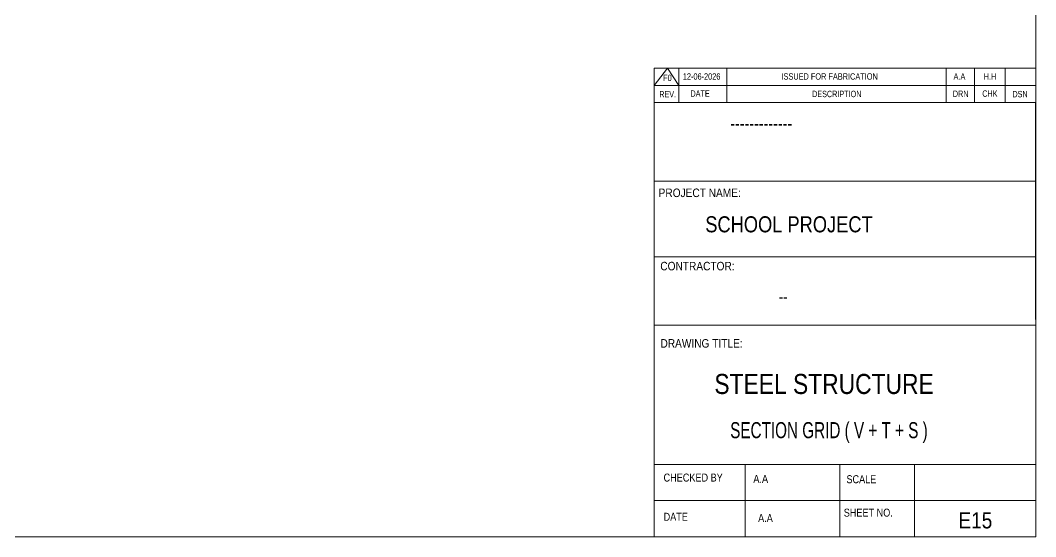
# Model space of a CAD drawing. Header units: millimetres. Extents: x -49 to 1122, y -181 to 639.
# Drawn here: x 793.6 to 1122.3, y -181.2 to -13.9 of the extents above; entities that cross this region are included whole.
import ezdxf

# ---------------------------------------------------------------- set-up
doc = ezdxf.new("R2010")
doc.units = ezdxf.units.MM
doc.linetypes.add('XKITLINE00', pattern=[0])
doc.layers.add('DrawingSheet', color=5, linetype='Continuous', lineweight=0)
doc.layers.add('OtherObjectType', color=7, linetype='Continuous', lineweight=0)
doc.styles.add('@ARIAL_UNICODE_MS_BOLD', font='ARIAL.TTF')
doc.styles.add('ARIAL', font='ARIAL.TTF')
doc.styles.add('ARIAL_NARROW', font='ARIALN.TTF')
doc.styles.add('COMIC_SANS_MS_BOLD', font='COMICBD.TTF')
doc.styles.add('SWIS721_EX_BT', font='ARIAL.TTF')
doc.styles.add('SWISSE', font='ARIAL.TTF')

# ---------------------------------------------------------------- blocks, each defined once
blk = doc.blocks.new('*A430')
at = {"layer": 'DrawingSheet', "color": 5, "linetype": 'XKITLINE00', "lineweight": 0}
for p, q in [((1122.26, -181.17), (1122.26, 638.83)), ((-46.74, -181.17), (1122.26, -181.17))]:
    blk.add_line(p, q, dxfattribs=at)
blk = doc.blocks.new('*A431')
at = {"layer": 'OtherObjectType', "color": 7, "linetype": 'XKITLINE00', "lineweight": 0}
for p, q in [((998.76, -29.4), (1122.26, -29.4)), ((998.76, -34.96), (1003.09, -29.4)), ((998.76, -34.96), (998.76, -29.4)), ((1003.09, -29.4), (1006.79, -34.96)), ((1006.79, -34.96), (1006.79, -29.4)), ((1022.23, -34.96), (1022.23, -29.4)), ((1093.24, -34.96), (1093.24, -29.4)), ((1102.5, -34.96), (1102.5, -29.4)), ((1112.38, -34.96), (1112.38, -29.4)), ((1122.26, -34.96), (1122.26, -29.4)), ((998.76, -34.96), (1122.26, -34.96)), ((998.76, -40.52), (998.76, -34.96)), ((1002.47, -34.96), (1122.26, -34.96)), ((1006.79, -40.52), (1006.79, -34.96)), ((1022.23, -40.52), (1022.23, -34.96)), ((1093.24, -40.52), (1093.24, -34.96)), ((1102.5, -40.52), (1102.5, -34.96)), ((1112.38, -40.52), (1112.38, -34.96)), ((1122.26, -40.52), (1122.26, -34.96))]:
    blk.add_line(p, q, dxfattribs=at)
at = {"layer": 'OtherObjectType', "color": 7, "style": 'ARIAL_NARROW'}
for s, height, width, p in [('F0', 2.058, 1.008832, (1001.66, -33.57)), ('12-06-2026', 2.058, 1.008832, (1008.03, -33.11)), ('ISSUED FOR FABRICATION', 2.0583, 1.008832, (1039.97, -33.11)), ('A.A', 2.058, 1.008832, (1095.66, -33.11)), ('H.H', 2.058, 1.008832, (1105.39, -33.11)), ('REV.', 2.058, 0.907949, (1000.4, -38.85)), ('DATE', 2.058, 0.907949, (1010.5, -38.66)), ('DESCRIPTION', 2.0583, 0.907949, (1049.88, -38.78)), ('DRN', 2.058, 0.907949, (1095.44, -38.69)), ('CHK', 2.058, 0.907949, (1104.98, -38.66)), ('DSN', 2.058, 0.907949, (1114.73, -38.82))]:
    blk.add_text(s, height=height, dxfattribs=dict(at, width=width)).set_placement(p)
blk = doc.blocks.new('*A432')
at = {"layer": 'OtherObjectType', "color": 2, "linetype": 'XKITLINE00', "lineweight": 0}
for p, q in [((998.76, -181.17), (998.77, -40.52)), ((998.76, -40.52), (1122.26, -40.52)), ((1122.25, -40.53), (1122.26, -181.17)), ((1122.26, -66.02), (998.76, -66.02)), ((998.76, -90.54), (1122.26, -90.54)), ((1122.26, -112.68), (998.76, -112.68)), ((1122.26, -157.77), (998.76, -157.77)), ((1028.21, -157.77), (1028.21, -181.17)), ((1058.88, -181.17), (1058.88, -157.77)), ((1083.01, -181.17), (1083.01, -157.77)), ((1122.26, -169.47), (998.76, -169.47)), ((1122.26, -181.17), (998.76, -181.17))]:
    blk.add_line(p, q, dxfattribs=at)
at = {"layer": 'OtherObjectType', "color": 4, "style": '@ARIAL_UNICODE_MS_BOLD', "width": 0.85}
blk.add_text('-------------', height=3.9, dxfattribs=at).set_placement((1023.38, -49.26))
at = {"layer": 'OtherObjectType', "color": 3}
for s, height, style, width, p in [('PROJECT NAME:', 2.7618, 'SWIS721_EX_BT', 0.85, (1000.19, -71.15)), ('CONTRACTOR:', 2.7618, 'SWISSE', 0.85, (1000.74, -94.89)), ('DRAWING TITLE:', 2.7618, 'SWIS721_EX_BT', 0.85, (1000.79, -119.92)), ('SECTION GRID ( V + T + S ) ', 5.2, 'ARIAL', 0.68, (1023.36, -149.25)), ('E15', 5.2, 'ARIAL', 0.85, (1097.23, -178.48))]:
    blk.add_text(s, height=height, dxfattribs=dict(at, style=style, width=width)).set_placement(p)
at = {"layer": 'OtherObjectType', "color": 7, "width": 0.85}
for s, height, p in [('SCHOOL PROJECT', 5.2, (1015.3, -82.57)), ('STEEL STRUCTURE', 6.5, (1018.24, -134.94)), ('CHECKED BY', 2.592, (1001.8, -163.31)), ('A.A', 2.592, (1030.87, -163.72)), ('SCALE', 2.592, (1061, -163.84)), ('DATE', 2.592, (1001.81, -176.01)), ('A.A', 2.592, (1032.41, -176.41)), ('SHEET NO.', 2.592, (1060.13, -174.67))]:
    blk.add_text(s, height=height, dxfattribs=at).set_placement(p)
at = {"layer": 'OtherObjectType', "color": 1, "style": 'COMIC_SANS_MS_BOLD', "width": 0.85}
blk.add_text('--', height=3.9, dxfattribs=at).set_placement((1039.03, -105.31))

msp = doc.modelspace()

# ---------------------------------------------------------------- block references
at = {"lineweight": 0}
for name in ['*A430', '*A431', '*A432']:
    msp.add_blockref(name, (0, 0), dxfattribs=at)

doc.saveas('drawing.dxf')
